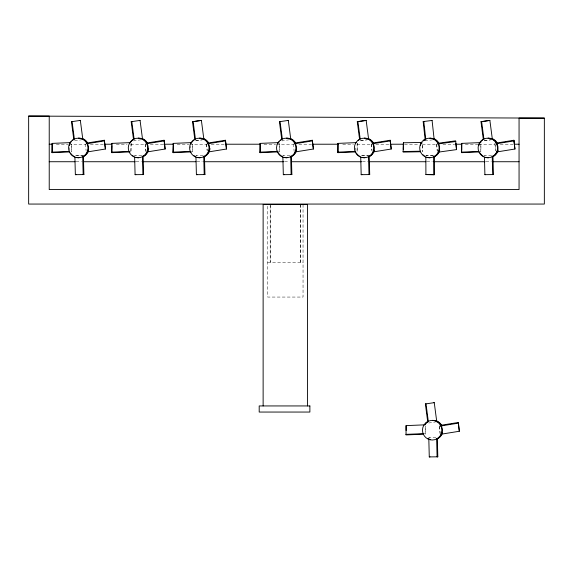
<?xml version="1.0" encoding="UTF-8"?>
<svg xmlns="http://www.w3.org/2000/svg" width="573" height="573" viewBox="0 0 573 573"><rect width="100%" height="100%" fill="white"/><g stroke="black" fill="none" stroke-linecap="round" stroke-linejoin="round"><path stroke-width="0.43" stroke-dasharray="2.87 2.15" d="M71.288 144.332L71.267 151.874L71.467 144.002M130.845 151.329L131.016 144.332M131.024 151L131.224 143.128M192.342 144.332L192.32 151.874L192.521 144.002M279.259 144.332L279.237 151.874L279.459 143.128M357.129 143.458L357.094 151.874L357.316 143.128M425.209 426.577L425.195 434.112L425.395 426.24M480.833 144.332L480.811 151.874L481.012 144.002M422.466 145.048L422.33 151.716L422.595 142.419M74.605 140.843L82.025 139.705M141.13 139.748L133.702 140.886L134.333 140.843M195.844 140.765L202.448 139.748M195.651 140.843L203.078 139.705M289.365 139.748L281.937 140.886L282.575 140.843M360.618 140.765L367.214 139.748M360.424 140.843L367.845 139.705M484.343 140.765L490.939 139.748M484.149 140.843L491.57 139.705M428.719 423.003L435.315 421.993M432.715 139.812L425.273 140.8L425.904 140.772M135.314 155.29L134.591 155.333L143.121 155.24M196.632 155.29L195.909 155.333L204.439 155.24M283.549 155.29L282.826 155.333L291.356 155.24M485.123 155.29L484.4 155.333L492.93 155.24M429.506 437.536L428.776 437.571L437.314 437.478M83.386 155.24L74.855 155.333L82.662 155.276M369.213 155.24L360.675 155.333L368.489 155.276M56.383 144.217L68.022 144.217M68.918 144.217L85.914 144.217M90.391 144.217L103.813 144.217M116.348 144.217L127.084 144.217M130.665 144.217L144.983 144.217M150.355 144.217L162.882 144.217M177.2 144.217L188.832 144.217M189.727 144.217L206.731 144.217M211.208 144.217L224.63 144.217M264.01 144.217L275.642 144.217M276.537 144.217L293.541 144.217M298.905 144.217L311.44 144.217M342.761 144.217L353.498 144.217M357.079 144.217L371.397 144.217M375.874 144.217L389.296 144.217M404.509 144.217L418.827 144.217M422.408 144.217L436.726 144.217M442.993 144.217L454.625 144.217M465.362 144.217L477.889 144.217M478.784 144.217L494.893 144.217M500.265 144.217L513.687 144.217M76.073 161.729L81.445 161.729M136.03 161.729L141.402 161.729M196.89 161.729L202.255 161.729M284.588 161.729L289.064 161.729M362.451 161.729L367.816 161.729M426.885 161.729L432.25 161.729M485.947 161.729L491.319 161.729M267.612 262.262L303.045 262.262M495.108 144.776L495.724 150.47M494.836 143.322L495.631 150.642M439.398 426.205L440.193 433.525M439.305 426.376L440.1 433.689M371.297 143.966L372.006 150.47M371.204 144.131L371.913 150.642M293.448 143.966L294.142 151.451M206.531 143.966L207.233 150.47M206.43 144.131L207.139 150.642M145.205 143.966L146 151.279M145.112 144.131L145.907 151.451M85.477 143.966L86.086 150.642M436.705 144.138L437.335 151.458M436.612 144.303L437.17 150.806M303.045 204.561L303.045 297.058L267.612 297.058L267.612 205.449M300.467 204.561L300.467 262.262M300.359 204.561L300.359 262.262M270.306 205.449L270.306 262.262M270.191 204.561L270.191 262.262M278.886 152.869A9.798 9.712 78 0 1 277.855 150.534M355.704 150.534A9.798 9.712 78 0 1 355.31 148.006M190.537 148.006A9.798 9.712 78 0 1 190.644 146.301M69.885 150.534A9.798 9.712 78 0 1 69.591 146.301M426.556 155.219L425.832 155.247L434.37 155.355L426.556 155.219"/><path stroke-width="0.86" d="M69.526 151.945L52.1 152.669L52.164 143.379L70.458 142.62M52.1 152.669L52.164 143.379M130.128 151.909L111.835 152.669L111.671 152.132L111.893 143.379L130.193 142.62M111.835 152.669L112.007 145.671M191.454 151.909L173.153 152.669L172.989 152.132L173.218 143.379L191.511 142.62M173.153 152.669L173.333 145.671M277.497 151.945L260.07 152.669L260.135 143.379L278.428 142.62M260.07 152.669L260.135 143.379M355.346 151.945L337.92 152.669L337.984 143.379L356.284 142.62M337.92 152.669L337.984 143.379M423.447 434.191L406.021 434.914L406.085 425.624L425.259 424.822M406.135 430.538L406.085 425.624M479.071 151.945L461.645 152.669L461.709 143.379L480.876 142.584M461.709 150.047L461.709 143.379M420.582 151.752L403.141 152.089L403.406 142.792L421.721 142.441M403.27 149.46L403.406 142.792M87.024 143.042L104.336 140.249L105.403 149.023L87.225 151.952M87.203 143.687L104.522 140.894M146.76 143.042L164.071 140.249L164.25 140.894L165.131 149.023L147.82 151.816M146.072 143.823L164.25 140.894M208.078 143.042L225.39 140.249L225.576 140.894L226.457 149.023L209.138 151.816M207.39 143.823L225.576 140.894M294.995 143.042L312.306 140.249L313.374 149.023L295.195 151.952M294.314 143.823L312.493 140.894M372.844 143.042L390.163 140.249L391.223 149.023L373.044 151.952M372.164 143.823L390.342 140.894M496.569 143.042L513.881 140.249L514.948 149.023L496.77 151.952M495.889 143.823L514.067 140.894M440.085 425.424L458.264 422.487L458.443 423.132L459.324 431.261L441.146 434.198M440.265 426.068L458.443 423.132M73.745 139.146L71.453 121.712L80.335 120.402L82.734 138.702M133.473 139.146L131.188 121.712L140.063 120.402L142.584 139.576M194.791 139.146L192.507 121.712L201.388 120.402L203.902 139.576M192.507 121.712L201.388 120.402M281.715 139.146L279.423 121.712L288.305 120.402L290.704 138.702M359.565 139.146L357.28 121.712L366.154 120.402L368.561 138.702M357.28 121.712L366.154 120.402M483.29 139.146L480.998 121.712L489.879 120.402L492.279 138.702M480.998 121.712L489.879 120.402M427.78 422.258L425.381 403.958L434.255 402.647L436.776 421.814M438.273 143.243L455.642 140.829L456.509 149.617L438.273 152.146M437.571 144.016L455.814 141.481M425.173 139.927L423.182 121.576L432.085 120.452L434.176 139.676M79.704 120.452L80.335 120.402M71.453 121.712L72.083 121.669L74.375 139.096M139.432 120.452L140.063 120.402M131.188 121.712L131.819 121.669L134.103 139.096M287.675 120.452L288.305 120.402M279.423 121.712L280.054 121.669L282.346 139.096M433.625 402.69L434.255 402.647M425.381 403.958L426.011 403.908L428.296 421.334M74.898 157.095L75.35 174.672L76.08 174.629M83.414 156.114L83.887 174.572L83.164 174.615L82.684 156.157M134.634 157.095L135.085 174.672L135.808 174.629M143.143 156.114L143.615 174.572L142.892 174.615L142.419 156.157M195.952 157.095L196.403 174.672L197.126 174.629M204.461 156.114L204.941 174.572L204.21 174.615L203.737 156.157M282.869 157.095L283.32 174.672L284.043 174.629M291.378 156.114L291.858 174.572L291.134 174.615L290.654 156.157M360.725 157.095L361.176 174.672L361.9 174.629M369.234 156.114L369.707 174.572L368.983 174.615L368.511 156.157M484.443 157.095L484.894 174.672L485.625 174.629M492.959 156.114L493.432 174.572L492.708 174.615L492.228 156.157M428.805 438.452L429.277 456.91L430.001 456.867M437.335 438.359L437.808 456.817L437.084 456.853L436.612 438.395M431.455 120.48L432.085 120.452M423.182 121.576L423.812 121.548L425.811 139.898M51.942 152.132L69.369 151.401M111.671 152.132L129.097 151.401M172.989 152.132L190.422 151.401M259.913 152.132L277.339 151.401M337.762 152.132L355.188 151.401M461.487 152.132L478.913 151.401M405.863 434.37L424.163 433.611M425.839 157.002L425.904 174.586L434.434 174.693L434.37 156.236M425.904 174.586L434.434 174.693M402.998 151.544L420.432 151.208M75.35 174.672L83.887 174.572M135.085 174.672L143.615 174.572M196.403 174.672L204.941 174.572M283.32 174.672L291.858 174.572M361.176 174.672L369.707 174.572M484.894 174.672L493.432 174.572M429.277 456.91L437.808 456.817M28.65 116.09L49.228 116.09L49.228 189.556L519.059 189.556L519.059 118.117L544.35 118.117L544.35 204.06L28.65 204.06L28.65 116.09L544.35 118.117M49.228 144.217L52.802 144.217M104.709 144.217L111.871 144.217M163.778 144.217L173.619 144.217M225.526 144.217L260.429 144.217M312.335 144.217L338.285 144.217M390.192 144.217L403.614 144.217M455.521 144.217L461.781 144.217M514.583 144.217L519.059 144.217M49.228 161.729L75.178 161.729M83.235 161.729L135.135 161.729M143.193 161.729L195.995 161.729M204.045 161.729L283.692 161.729M291.75 161.729L361.556 161.729M369.606 161.729L425.99 161.729M434.04 161.729L485.052 161.729M493.102 161.729L519.059 161.729M173.218 143.379L173.375 143.923M111.893 143.379L112.057 143.923M514.948 149.023L513.881 140.249M391.223 149.023L390.163 140.249M459.324 431.261L458.264 422.487M313.374 149.023L312.306 140.249M226.457 149.023L225.39 140.249M165.131 149.023L164.071 140.249M105.403 149.023L104.336 140.249M456.509 149.617L455.857 143.271M481.628 121.669L483.92 139.096M357.91 121.669L360.195 139.096M193.137 121.669L195.422 139.096M433.646 156.264L433.711 174.722M307.536 405.942L307.536 204.561L263.129 204.561L263.129 405.942M286.973 157.668A9.791 9.705 78 0 1 284.452 157.389M282.088 156.465A9.791 9.705 78 0 1 278.442 152.962M278.192 143.178A9.791 9.705 78 0 1 279.13 141.76M280.29 140.528A9.791 9.705 78 0 1 281.651 139.518M286.471 138.093A9.791 9.705 78 0 1 291.793 156.243M290.253 138.508A9.798 9.712 78 0 1 295.46 142.698M296.621 150.112A9.798 9.712 78 0 1 292.244 156.157M488.547 157.675A9.798 9.712 78 0 1 486.026 157.396M483.662 156.472A9.798 9.712 78 0 1 480.009 152.97M478.849 145.556A9.798 9.712 78 0 1 479.386 143.938M479.759 143.171A9.798 9.712 78 0 1 483.225 139.511M488.046 138.086A9.798 9.712 78 0 1 497.615 145.134M497.822 145.965A9.798 9.712 78 0 1 493.374 156.25M491.827 138.508A9.798 9.712 78 0 1 497.035 142.698M498.195 150.112A9.798 9.712 78 0 1 492.307 156.916M429.929 157.69A9.798 9.712 78 0 1 427.415 157.353M424.357 155.92A9.798 9.712 78 0 1 423.053 154.817M420.503 145.356A9.798 9.712 78 0 1 421.463 142.992M423.626 140.392A9.798 9.712 78 0 1 425.008 139.411M429.865 138.093A9.798 9.712 78 0 1 439.276 145.356M439.462 146.187A9.798 9.712 78 0 1 434.785 156.372M423.447 140.872A9.798 9.712 78 0 1 424.743 139.769M433.632 138.587A9.798 9.712 78 0 1 438.746 142.899M439.742 150.334A9.798 9.712 78 0 1 433.697 157.002M364.829 157.668A9.791 9.705 78 0 1 362.308 157.389M359.937 156.465A9.791 9.705 78 0 1 356.299 152.962M358.139 140.528A9.791 9.705 78 0 1 359.507 139.518M364.328 138.093A9.791 9.705 78 0 1 373.89 145.141M374.09 145.965A9.791 9.705 78 0 1 369.649 156.243M368.11 138.508A9.798 9.712 78 0 1 373.31 142.698M374.47 150.112A9.798 9.712 78 0 1 368.582 156.916M200.056 157.675A9.798 9.712 78 0 1 197.535 157.396M195.164 156.472A9.798 9.712 78 0 1 193.753 155.519M191.267 143.171A9.798 9.712 78 0 1 194.734 139.511M199.554 138.086A9.798 9.712 78 0 1 204.883 156.25M203.336 138.508A9.798 9.712 78 0 1 208.543 142.698M209.954 148.421A9.798 9.712 78 0 1 209.704 150.112M209.467 150.928A9.798 9.712 78 0 1 205.327 156.157M138.738 157.675A9.798 9.712 78 0 1 136.216 157.396M133.846 156.472A9.798 9.712 78 0 1 132.435 155.519M129.949 143.171A9.798 9.712 78 0 1 133.409 139.511M138.236 138.086A9.798 9.712 78 0 1 143.558 156.25M142.018 138.508A9.798 9.712 78 0 1 147.225 142.698M148.636 148.421A9.798 9.712 78 0 1 148.386 150.112M148.149 150.928A9.798 9.712 78 0 1 144.009 156.157M79.002 157.675A9.798 9.712 78 0 1 76.481 157.396M74.118 156.472A9.798 9.712 78 0 1 70.465 152.97M69.304 145.556A9.798 9.712 78 0 1 71.152 141.753M72.313 140.521A9.798 9.712 78 0 1 73.681 139.511M78.501 138.086A9.798 9.712 78 0 1 83.83 156.25M82.29 138.508A9.798 9.712 78 0 1 87.49 142.698M88.65 150.112A9.798 9.712 78 0 1 84.281 156.157M430.409 439.627A9.791 9.705 78 0 1 428.045 438.703M425.639 423.361A9.791 9.705 78 0 1 426.906 422.229M432.429 420.338A9.791 9.705 78 0 1 441.991 427.379M442.191 428.203A9.791 9.705 78 0 1 437.751 438.488M425.023 424.593A9.798 9.712 78 0 1 428.052 421.656M435.394 420.51A9.798 9.712 78 0 1 441.411 424.937M442.578 432.35A9.798 9.712 78 0 1 436.683 439.154M309.878 405.942L259.197 405.942L259.197 412.051L309.878 412.051L309.878 405.942M277.712 143.279A9.791 9.705 78 0 0 286.5 157.768A9.791 9.705 78 0 0 294.529 142.899A9.791 9.705 78 0 0 277.712 143.279M479.293 143.279A9.791 9.705 78 0 0 488.074 157.768A9.791 9.705 78 0 0 496.103 142.899A9.791 9.705 78 0 0 479.293 143.279M420.997 143.1A9.791 9.705 78 0 0 429.456 157.783A9.791 9.705 78 0 0 437.808 143.1A9.791 9.705 78 0 0 420.997 143.1M355.568 143.279A9.791 9.705 78 0 0 364.349 157.768A9.791 9.705 78 0 0 372.378 142.899A9.791 9.705 78 0 0 355.568 143.279M190.795 143.279A9.791 9.705 78 0 0 199.583 157.768A9.791 9.705 78 0 0 207.612 142.899A9.791 9.705 78 0 0 190.795 143.279M129.477 143.279A9.791 9.705 78 0 0 138.258 157.768A9.791 9.705 78 0 0 146.287 142.899A9.791 9.705 78 0 0 129.477 143.279M69.748 143.279A9.791 9.705 78 0 0 78.53 157.768A9.791 9.705 78 0 0 86.559 142.899A9.791 9.705 78 0 0 69.748 143.279M423.669 425.517A9.791 9.705 78 0 0 432.45 440.007A9.791 9.705 78 0 0 440.479 425.145A9.791 9.705 78 0 0 423.669 425.517"/></g></svg>
